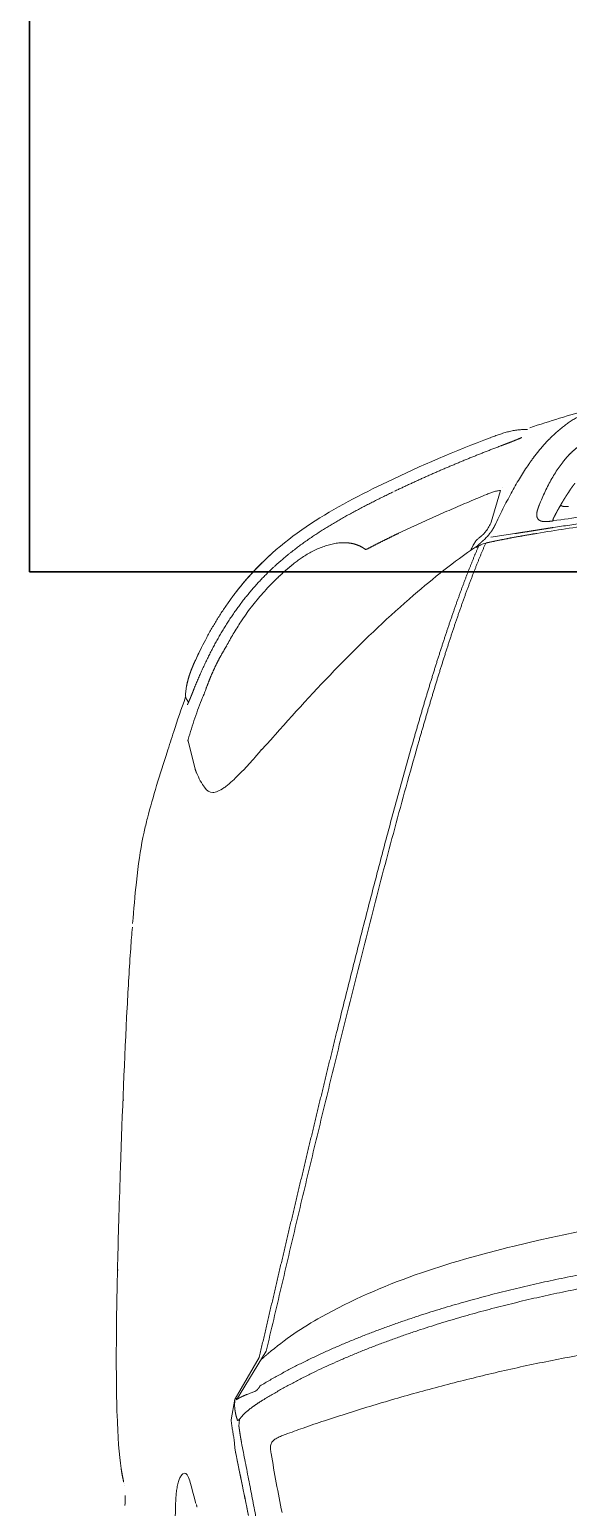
# Model space of a CAD drawing. Extents: x -1073 to 35213, y -1180 to 6950.
# Drawn here: x 18168 to 18225.9, y 768.2 to 926.8 of the extents above; entities that cross this region are included whole.
import ezdxf

# ---------------------------------------------------------------- set-up
doc = ezdxf.new("R2010")
doc.units = 0
doc.header["$LTSCALE"] = 25
doc.layers.get('0').update_dxf_attribs({"color": 9, "lineweight": 9})
doc.layers.add('04', color=9, linetype='Continuous', lineweight=9)
doc.layers.add('DATA TAVAN', color=160, linetype='Continuous', lineweight=30)

# ---------------------------------------------------------------- blocks, each defined once
blk = doc.blocks.new('p-araba-polo')
at = {"extrusion": (0, 0, -1)}
for p, q in [((0.3189, 0.7484), (0.328, 0.7495)), ((0.3334, 0.7485), (0.3346, 0.7476)), ((0.3344, 0.7478), (0.3365, 0.7464)), ((0.4081, 0.7394), (0.3783, 0.7469)), ((1.1683, 0.7463), (1.1655, 0.7477)), ((0.4278, 0.7293), (0.4248, 0.7314)), ((1.1879, 0.7407), (1.1962, 0.7386)), ((1.1066, 0.7007), (1.0845, 0.6967)), ((1.033, 0.6629), (1.0852, 0.695)), ((1.0841, 0.6962), (1.0396, 0.6705)), ((1.1073, 0.6936), (1.1062, 0.6918)), ((1.1134, 0.6923), (1.1062, 0.6918)), ((1.1134, 0.6923), (1.1134, 0.6923)), ((1.1367, 0.6968), (1.1276, 0.6974)), ((0.3875, 0.668), (0.3764, 0.6575)), ((0.3712, 0.653), (0.3749, 0.6562)), ((0.3749, 0.6562), (0.3764, 0.6575)), ((0.1683, 0.4355), (0.17, 0.4382)), ((0.172, 0.4427), (0.1727, 0.4429)), ((0.1727, 0.4429), (0.1735, 0.4432)), ((0.1094, 0.4114), (0.1433, 0.4214)), ((0.1556, 0.3961), (0.1593, 0.4217))]:
    blk.add_line(p, q, dxfattribs=at)
at = {"flags": 128}
for points in [[(1.1683, 0.7463), (1.1701, 0.7457), (1.1719, 0.7451), (1.1739, 0.7445)], [(1.1739, 0.7445), (1.1785, 0.7432), (1.1832, 0.742), (1.1879, 0.7407)], [(0.4171, 0.6952), (0.4181, 0.6962), (0.4193, 0.6975), (0.4207, 0.699)], [(0.427, 0.7064), (0.4277, 0.7072), (0.4282, 0.7081)], [(0.3874, 0.668), (0.3906, 0.6707), (0.3938, 0.6734)]]:
    blk.add_lwpolyline(points, dxfattribs=at)
for points, degree, knots in [([(0.578, 0.8067), (0.5852, 0.8073), (0.6136, 0.8094), (0.6943, 0.8142), (0.7938, 0.8181), (0.9022, 0.8216), (0.9869, 0.8238), (1.0486, 0.8241), (1.0808, 0.8236)], 3, [0, 0, 0, 0, 0.049552, 0.182368, 0.511137, 0.607099, 0.78604, 1, 1, 1, 1]), ([(1.1685, 0.817), (1.1673, 0.8173), (1.1645, 0.8178), (1.1614, 0.8183), (1.1596, 0.8186)], 3, [0, 0, 0, 0, 0.431347, 1, 1, 1, 1]), ([(1.1747, 0.8151), (1.1747, 0.8151), (1.1747, 0.8151), (1.1747, 0.8151), (1.1747, 0.8151), (1.1747, 0.8151), (1.1747, 0.8151), (1.1747, 0.8151), (1.1747, 0.8151), (1.1747, 0.8151), (1.1747, 0.8151)], 5, [0, 0, 0, 0, 0, 0, 1, 1, 1, 1, 1, 1.000001, 1.000001, 1.000001, 1.000001, 1.000001, 1.000001]), ([(1.1747, 0.8151), (1.1747, 0.8151), (1.1747, 0.8151), (1.1747, 0.8151), (1.1747, 0.8151), (1.1747, 0.8151), (1.1747, 0.8151)], 3, [0, 0, 0, 0, 1, 1, 1, 1.000001, 1.000001, 1.000001, 1.000001]), ([(1.1766, 0.815), (1.1766, 0.815), (1.1766, 0.815), (1.1766, 0.815), (1.1766, 0.815), (1.1766, 0.815), (1.1766, 0.815)], 3, [0, 0, 0, 0, 1, 1, 1, 1, 1, 1, 1]), ([(1.191, 0.8144), (1.1909, 0.8144), (1.1897, 0.8144), (1.1862, 0.8144), (1.1896, 0.8144), (1.1952, 0.8145), (1.1986, 0.8146)], 3, [0, 0, 0, 0, 0.113468, 0.583142, 0.713373, 1, 1, 1, 1]), ([(0.3308, 0.7495), (0.3436, 0.7542), (0.3636, 0.7609), (0.3938, 0.7706), (0.4254, 0.7806), (0.4544, 0.789), (0.4711, 0.793), (0.4757, 0.7941)], 3, [0, 0, 0, 0, 0.260213, 0.420209, 0.662967, 0.897224, 1, 1, 1, 1]), ([(0.4758, 0.7941), (0.4779, 0.7946), (0.4931, 0.7978), (0.5106, 0.8003), (0.5297, 0.8023)], 3, [0, 0, 0, 0, 0.124213, 1, 1, 1, 1]), ([(0.5894, 0.8074), (0.5894, 0.8074), (0.5894, 0.8074), (0.5894, 0.8074), (0.5894, 0.8074), (0.5894, 0.8074), (0.5894, 0.8074), (0.5894, 0.8074), (0.5894, 0.8074), (0.5894, 0.8074), (0.5894, 0.8074), (0.5894, 0.8074), (0.5894, 0.8074), (0.5894, 0.8074), (0.5894, 0.8074)], 7, [0, 0, 0, 0, 0, 0, 0, 0, 1, 1, 1, 1, 1, 1, 1, 1, 1, 1, 1, 1, 1, 1, 1]), ([(1.2672, 0.7617), (1.2555, 0.7616), (1.2321, 0.7613), (1.2086, 0.7606), (1.1969, 0.7603)], 3, [0, 0, 0, 0, 0.500277, 1, 1, 1, 1]), ([(0.2909, 0.7387), (0.2938, 0.74), (0.2996, 0.7426), (0.3085, 0.7459), (0.3146, 0.7476), (0.3178, 0.7481)], 3, [0, 0, 0, 0, 0.333411, 0.666747, 1, 1, 1, 1]), ([(0.3764, 0.7468), (0.3726, 0.7457), (0.3649, 0.7434), (0.3536, 0.7396), (0.3424, 0.7356), (0.3351, 0.7327), (0.3314, 0.7312)], 3, [0, 0, 0, 0, 0.250001, 0.500002, 0.750003, 1, 1, 1, 1]), ([(1.1969, 0.7603), (1.195, 0.7602), (1.191, 0.76), (1.1851, 0.7596), (1.1793, 0.7588), (1.1739, 0.7576), (1.1692, 0.756), (1.1673, 0.7548), (1.1663, 0.7541)], 3, [0, 0, 0, 0, 0.166986, 0.333867, 0.500619, 0.667165, 0.83361, 1, 1, 1, 1]), ([(0.1774, 0.6572), (0.18, 0.6601), (0.1853, 0.6658), (0.1936, 0.6741), (0.2022, 0.6821), (0.2111, 0.6897), (0.2203, 0.697), (0.2298, 0.7039), (0.2395, 0.7105), (0.2494, 0.7168), (0.2595, 0.7227), (0.2698, 0.7283), (0.2803, 0.7337), (0.2874, 0.737), (0.2909, 0.7387)], 3, [0, 0, 0, 0, 0.083333, 0.166665, 0.249997, 0.333329, 0.416662, 0.499995, 0.583328, 0.666661, 0.749996, 0.83333, 0.916665, 1, 1, 1, 1]), ([(0.3314, 0.7312), (0.3306, 0.7308), (0.3289, 0.7302), (0.3265, 0.7292), (0.3241, 0.7283), (0.3217, 0.7274), (0.3202, 0.7269), (0.3195, 0.7266)], 3, [0, 0, 0, 0, 0.19886, 0.400952, 0.606006, 0.809658, 1, 1, 1, 1]), ([(0.0999, 0.5329), (0.1137, 0.5611), (0.1417, 0.6167), (0.1884, 0.6724), (0.2204, 0.6972), (0.2284, 0.7028)], 3, [0, 0, 0, 0, 0.436314, 0.862947, 1, 1, 1, 1]), ([(0.2762, 0.7056), (0.2741, 0.7045), (0.2697, 0.7021), (0.2632, 0.6983), (0.2566, 0.6943), (0.2523, 0.6915), (0.2501, 0.6901)], 3, [0, 0, 0, 0, 0.240377, 0.493552, 0.746754, 1, 1, 1, 1]), ([(1.1066, 0.7007), (1.1085, 0.7005), (1.1121, 0.7001), (1.1174, 0.6992), (1.1226, 0.6983), (1.1259, 0.6977), (1.1276, 0.6974)], 3, [0, 0, 0, 0, 0.249853, 0.499728, 0.749768, 1, 1, 1, 1]), ([(0.2501, 0.6901), (0.2474, 0.6883), (0.2421, 0.6847), (0.2343, 0.679), (0.2268, 0.6729), (0.2194, 0.6665), (0.2145, 0.662), (0.2121, 0.6598)], 3, [0, 0, 0, 0, 0.200084, 0.400065, 0.600042, 0.800036, 1, 1, 1, 1]), ([(1.0764, 0.6763), (1.0769, 0.6775), (1.0778, 0.68), (1.0787, 0.6824), (1.0792, 0.6836)], 3, [0, 0, 0, 0, 0.511036, 1, 1, 1, 1]), ([(1.0835, 0.6949), (1.0835, 0.6949), (1.0835, 0.6949), (1.0835, 0.6949), (1.0835, 0.6949), (1.0835, 0.6949), (1.0835, 0.6949), (1.0835, 0.6949), (1.0835, 0.6949), (1.0835, 0.6949), (1.0835, 0.6949)], 5, [0, 0, 0, 0, 0, 0, 1, 1, 1, 1, 1, 1.000001, 1.000001, 1.000001, 1.000001, 1.000001, 1.000001]), ([(1.0853, 0.6968), (1.0851, 0.6968), (1.0847, 0.6968), (1.0844, 0.6966), (1.0841, 0.6965), (1.0841, 0.6963), (1.0841, 0.6962)], 3, [0, 0, 0, 0, 0.226641, 0.489612, 0.73866, 1, 1, 1, 1]), ([(1.093, 0.6968), (1.0925, 0.6969), (1.0916, 0.6969), (1.0908, 0.6969), (1.0904, 0.6969)], 3, [0, 0, 0, 0, 0.627101, 1, 1, 1, 1]), ([(1.0954, 0.6966), (1.095, 0.6967), (1.0942, 0.6968), (1.0934, 0.6968), (1.093, 0.6968)], 3, [0, 0, 0, 0, 0.505636, 1, 1, 1, 1]), ([(1.1073, 0.6936), (1.1072, 0.6936), (1.107, 0.6938), (1.1066, 0.6939), (1.1062, 0.6941), (1.106, 0.6942)], 3, [0, 0, 0, 0, 0.23445, 0.472231, 1, 1, 1, 1]), ([(1.1075, 0.6933), (1.1074, 0.6934), (1.1074, 0.6935), (1.1073, 0.6935), (1.1073, 0.6936)], 3, [0, 0, 0, 0, 0.501057, 1, 1, 1, 1]), ([(1.2133, 0.6735), (1.2066, 0.6748), (1.1931, 0.6775), (1.1725, 0.6814), (1.1518, 0.6855), (1.1379, 0.6882), (1.131, 0.6895)], 3, [0, 0, 0, 0, 0.24266, 0.489789, 0.74853, 1, 1, 1, 1]), ([(1.1367, 0.6968), (1.1487, 0.6944), (1.1728, 0.6895), (1.197, 0.6845), (1.2091, 0.682)], 3, [0, 0, 0, 0, 0.500039, 1, 1, 1, 1]), ([(1.0739, 0.6723), (1.0744, 0.6729), (1.0755, 0.6741), (1.0761, 0.6756), (1.0764, 0.6763)], 3, [0, 0, 0, 0, 0.499911, 1, 1, 1, 1]), ([(0.17, 0.4382), (0.1858, 0.4614), (0.2457, 0.5368), (0.3175, 0.6057), (0.3712, 0.653)], 3, [0, 0, 0, 0, 0.290843, 1, 1, 1, 1]), ([(1.033, 0.6629), (1.0101, 0.6576), (0.9644, 0.6469), (0.8959, 0.6308), (0.8275, 0.6145), (0.7594, 0.598), (0.7142, 0.5869), (0.6916, 0.5814)], 3, [0, 0, 0, 0, 0.200074, 0.400125, 0.600159, 0.800117, 1, 1, 1, 1]), ([(1.1426, 0.6577), (1.141, 0.658), (1.1379, 0.6585), (1.1335, 0.6585), (1.1295, 0.6564), (1.1265, 0.6525), (1.1242, 0.6477), (1.1229, 0.6442), (1.1222, 0.6424)], 3, [0, 0, 0, 0, 0.19548, 0.351811, 0.493077, 0.645392, 0.816793, 1, 1, 1, 1]), ([(1.1222, 0.6424), (1.1229, 0.6442), (1.1242, 0.6477), (1.1265, 0.6525), (1.1295, 0.6564), (1.1335, 0.6585), (1.1379, 0.6585), (1.141, 0.658), (1.1426, 0.6577)], 3, [0, 0, 0, 0, 0.183207, 0.354608, 0.506923, 0.648189, 0.80452, 1, 1, 1, 1]), ([(1.2061, 0.646), (1.1954, 0.6481), (1.1743, 0.6523), (1.1532, 0.6559), (1.1426, 0.6577)], 3, [0, 0, 0, 0, 0.502145, 1, 1, 1, 1]), ([(1.0993, 0.5749), (1.102, 0.5834), (1.1072, 0.5996), (1.1147, 0.6221), (1.1199, 0.6361), (1.1222, 0.6424)], 3, [0, 0, 0, 0, 0.374907, 0.71679, 1, 1, 1, 1]), ([(0.1811, 0.6243), (0.18, 0.6226), (0.1777, 0.619), (0.1747, 0.6136), (0.172, 0.6079), (0.1698, 0.6023), (0.1679, 0.5965), (0.1664, 0.5907), (0.1659, 0.5869), (0.1656, 0.585)], 3, [0, 0, 0, 0, 0.14287, 0.285738, 0.428603, 0.571464, 0.714319, 0.857165, 1, 1, 1, 1]), ([(0.1875, 0.633), (0.1864, 0.6316), (0.1842, 0.6288), (0.1821, 0.6258), (0.1811, 0.6243)], 3, [0, 0, 0, 0, 0.500031, 1, 1, 1, 1]), ([(0.3769, 0.5048), (0.3854, 0.5073), (0.4025, 0.5121), (0.4283, 0.5193), (0.4542, 0.5264), (0.4802, 0.5334), (0.5063, 0.5403), (0.5325, 0.5472), (0.5587, 0.554), (0.5851, 0.5608), (0.6115, 0.5675), (0.6379, 0.5742), (0.6644, 0.5808), (0.6821, 0.5852), (0.6909, 0.5874)], 3, [0, 0, 0, 0, 0.083342, 0.166682, 0.25, 0.333306, 0.416615, 0.499936, 0.583268, 0.666606, 0.749946, 0.83329, 0.916643, 1, 1, 1, 1]), ([(0.6916, 0.5814), (0.6764, 0.5776), (0.6461, 0.5701), (0.6008, 0.5587), (0.5557, 0.5472), (0.5107, 0.5355), (0.4661, 0.5235), (0.4216, 0.5114), (0.3923, 0.5031), (0.3777, 0.4989)], 3, [0, 0, 0, 0, 0.142912, 0.285805, 0.428682, 0.57154, 0.714362, 0.857157, 1, 1, 1, 1]), ([(1.007, 0), (1.0071, 0.0093), (1.0072, 0.0278), (1.0078, 0.0557), (1.0089, 0.0835), (1.0105, 0.1113), (1.0124, 0.1391), (1.0149, 0.1668), (1.0177, 0.1945), (1.0209, 0.2221), (1.0246, 0.2497), (1.0287, 0.2773), (1.0332, 0.3047), (1.0381, 0.3322), (1.0434, 0.3595), (1.049, 0.3867), (1.0551, 0.4139), (1.0616, 0.441), (1.0684, 0.468), (1.0756, 0.4949), (1.0831, 0.5217), (1.091, 0.5484), (1.0965, 0.5661), (1.0993, 0.5749)], 3, [0, 0, 0, 0, 0.047619, 0.095238, 0.142857, 0.190476, 0.238095, 0.285714, 0.333333, 0.380952, 0.428571, 0.47619, 0.523809, 0.571428, 0.619047, 0.666666, 0.714285, 0.761904, 0.809523, 0.857143, 0.904762, 0.952381, 1, 1, 1, 1]), ([(0.1721, 0.5572), (0.1723, 0.557), (0.1726, 0.5565), (0.1725, 0.5554), (0.1722, 0.5547), (0.172, 0.5544)], 3, [0, 0, 0, 0, 0.34173, 0.655167, 1, 1, 1, 1]), ([(0.172, 0.5544), (0.1691, 0.5489), (0.1634, 0.5378), (0.158, 0.5266), (0.1553, 0.521)], 3, [0, 0, 0, 0, 0.499946, 1, 1, 1, 1]), ([(0.1553, 0.521), (0.1524, 0.5147), (0.1464, 0.5022), (0.1379, 0.4833), (0.1296, 0.4643), (0.1214, 0.4453), (0.1161, 0.4325), (0.1135, 0.4261)], 3, [0, 0, 0, 0, 0.199959, 0.399928, 0.599921, 0.799944, 1, 1, 1, 1]), ([(0.1531, 0.4271), (0.1539, 0.4278), (0.1555, 0.429), (0.1569, 0.4305), (0.1576, 0.4313)], 3, [0, 0, 0, 0, 0.5173, 1, 1, 1, 1]), ([(0.1619, 0.4288), (0.1608, 0.4277), (0.1586, 0.4255), (0.1564, 0.4237), (0.1553, 0.4228)], 3, [0, 0, 0, 0, 0.500116, 1, 1, 1, 1]), ([(0.1576, 0.4313), (0.1582, 0.4321), (0.1596, 0.4337), (0.1616, 0.4362), (0.1632, 0.4376), (0.1641, 0.4383)], 3, [0, 0, 0, 0, 0.335072, 0.667573, 1, 1, 1, 1]), ([(0.1641, 0.4383), (0.1647, 0.4387), (0.1659, 0.4396), (0.1678, 0.4407), (0.1692, 0.4414), (0.1699, 0.4417)], 3, [0, 0, 0, 0, 0.333542, 0.667239, 1, 1, 1, 1]), ([(0.1691, 0.435), (0.1686, 0.4342), (0.1676, 0.4326), (0.1665, 0.43), (0.1661, 0.4282), (0.1658, 0.4273)], 3, [0, 0, 0, 0, 0.333479, 0.665683, 1, 1, 1, 1]), ([(0.1684, 0.4358), (0.1683, 0.4357), (0.1677, 0.4351), (0.1672, 0.4346), (0.1668, 0.4342)], 3, [0, 0, 0, 0, 0.227086, 1, 1, 1, 1]), ([(0.044, 0.3824), (0.044, 0.3841), (0.0439, 0.3875), (0.0443, 0.3927), (0.0451, 0.3978), (0.0462, 0.4028), (0.0476, 0.4078), (0.0492, 0.4127), (0.0509, 0.4176), (0.0521, 0.4208), (0.0527, 0.4224)], 3, [0, 0, 0, 0, 0.124987, 0.249975, 0.374965, 0.49996, 0.624964, 0.749973, 0.874985, 1, 1, 1, 1]), ([(0.1449, 0.4166), (0.1418, 0.4151), (0.1357, 0.4122), (0.127, 0.4078), (0.1185, 0.4034), (0.1103, 0.399), (0.1024, 0.3945), (0.0949, 0.3901), (0.0878, 0.3856), (0.0833, 0.3826), (0.0811, 0.3811)], 3, [0, 0, 0, 0, 0.125001, 0.250002, 0.375002, 0.500003, 0.625003, 0.750002, 0.875001, 1, 1, 1, 1]), ([(0.1135, 0.4261), (0.1129, 0.4247), (0.1118, 0.422), (0.1104, 0.4178), (0.1095, 0.414), (0.1094, 0.4122), (0.1094, 0.4114)], 3, [0, 0, 0, 0, 0.270369, 0.539534, 0.807022, 1, 1, 1, 1]), ([(0.1433, 0.4214), (0.145, 0.4222), (0.1483, 0.4238), (0.1515, 0.426), (0.1531, 0.4271)], 3, [0, 0, 0, 0, 0.500778, 1, 1, 1, 1]), ([(0.1553, 0.4228), (0.1545, 0.4221), (0.1529, 0.4209), (0.1502, 0.4193), (0.1476, 0.4179), (0.1458, 0.417), (0.1449, 0.4166)], 3, [0, 0, 0, 0, 0.248986, 0.49846, 0.748736, 1, 1, 1, 1]), ([(0.1658, 0.4273), (0.1656, 0.4266), (0.1653, 0.4252), (0.165, 0.4237), (0.1648, 0.423)], 3, [0, 0, 0, 0, 0.499348, 1, 1, 1, 1]), ([(0.0615, 0.4113), (0.0608, 0.4095), (0.0594, 0.4057), (0.0572, 0.4), (0.0549, 0.3942), (0.0534, 0.3907), (0.0526, 0.3888)], 3, [0, 0, 0, 0, 0.242914, 0.490387, 0.743262, 1, 1, 1, 1]), ([(0.92, 0.3968), (0.9028, 0.3261), (0.8804, 0.1943), (0.8718, 0.0608), (0.8718, 0)], 3, [0, 0, 0, 0, 0.54461, 1, 1, 1, 1]), ([(0.1516, 0.371), (0.1519, 0.373), (0.1526, 0.3768), (0.1532, 0.3806), (0.1535, 0.3825)], 3, [0, 0, 0, 0, 0.500002, 1, 1, 1, 1]), ([(0.1535, 0.3825), (0.1538, 0.3848), (0.1545, 0.3893), (0.1553, 0.3939), (0.1556, 0.3961)], 3, [0, 0, 0, 0, 0.499954, 1, 1, 1, 1]), ([(0.0785, 0.3443), (0.0804, 0.3457), (0.0842, 0.3485), (0.0902, 0.3526), (0.0966, 0.3564), (0.1033, 0.3601), (0.1103, 0.3636), (0.1176, 0.3668), (0.1226, 0.3689), (0.1251, 0.3699)], 3, [0, 0, 0, 0, 0.142744, 0.285902, 0.429075, 0.572117, 0.714996, 0.857678, 1, 1, 1, 1]), ([(0.1554, 0.3724), (0.1537, 0.3622), (0.1504, 0.3416), (0.1461, 0.3108), (0.1421, 0.2799), (0.1387, 0.2489), (0.1356, 0.2179), (0.133, 0.1868), (0.1308, 0.1557), (0.129, 0.1246), (0.1276, 0.0935), (0.1266, 0.0623), (0.126, 0.0312), (0.1259, 0.0104), (0.1259, 0)], 3, [0, 0, 0, 0, 0.083333, 0.166666, 0.25, 0.333333, 0.416666, 0.5, 0.583333, 0.666666, 0.75, 0.833333, 0.916667, 1, 1, 1, 1]), ([(0.0541, 0.359), (0.0526, 0.3575), (0.0498, 0.3546), (0.0459, 0.3503), (0.0423, 0.3461), (0.039, 0.3418), (0.036, 0.3376), (0.0333, 0.3334), (0.0317, 0.3306), (0.0309, 0.3292)], 3, [0, 0, 0, 0, 0.142856, 0.285712, 0.428569, 0.571427, 0.714284, 0.857142, 1, 1, 1, 1]), ([(0.1419, 0.3549), (0.1404, 0.3441), (0.1373, 0.3227), (0.1331, 0.2904), (0.1294, 0.258), (0.126, 0.2256), (0.1242, 0.204), (0.1233, 0.1932)], 3, [0, 0, 0, 0, 0.2, 0.4, 0.6, 0.8, 1, 1, 1, 1]), ([(0.1419, 0.3544), (0.1419, 0.3544), (0.1419, 0.3544), (0.1419, 0.3544), (0.1419, 0.3544), (0.1419, 0.3544), (0.1419, 0.3544), (0.1419, 0.3544), (0.1419, 0.3544), (0.1419, 0.3544), (0.1419, 0.3544)], 5, [0, 0, 0, 0, 0, 0, 1, 1, 1, 1, 1, 1.000001, 1.000001, 1.000001, 1.000001, 1.000001, 1.000001]), ([(0.1419, 0.3544), (0.1419, 0.3544), (0.1419, 0.3544), (0.1419, 0.3544), (0.1419, 0.3544), (0.1419, 0.3544), (0.1419, 0.3544), (0.1419, 0.3544), (0.1419, 0.3544), (0.1419, 0.3544), (0.1419, 0.3544)], 5, [0, 0, 0, 0, 0, 0, 1, 1, 1, 1, 1, 1.000001, 1.000001, 1.000001, 1.000001, 1.000001, 1.000001]), ([(0.1252, 0.3466), (0.1257, 0.347), (0.1266, 0.3478), (0.1277, 0.3485), (0.1283, 0.3488)], 3, [0, 0, 0, 0, 0.497077, 1, 1, 1, 1])]:
    blk.add_open_spline(points, degree=degree, knots=knots)
for points, degree in [([(0.7638, 0.8164), (0.7637, 0.8164), (0.7637, 0.8163), (0.7636, 0.8162), (0.7635, 0.8161), (0.7634, 0.8159)], 5), ([(0.7638, 0.8164), (0.7637, 0.8164), (0.7637, 0.8163), (0.7636, 0.8162), (0.7635, 0.8161), (0.7634, 0.8159)], 5), ([(0.9357, 0.8222), (0.9352, 0.8222), (0.9348, 0.8222), (0.9343, 0.8222)], 3), ([(0.9453, 0.8224), (0.9455, 0.8224), (0.9457, 0.8224), (0.9459, 0.8223), (0.9461, 0.8222), (0.9463, 0.8221)], 5), ([(0.9453, 0.8224), (0.9455, 0.8224), (0.9457, 0.8224), (0.9459, 0.8223), (0.9461, 0.8222), (0.9463, 0.8221)], 5), ([(1.0811, 0.8236), (1.0881, 0.8235), (1.0946, 0.8233), (1.1009, 0.8231)], 3), ([(1.1014, 0.8231), (1.1013, 0.8231), (1.1011, 0.8231), (1.101, 0.8231), (1.1008, 0.8231), (1.1007, 0.8231), (1.1006, 0.8231), (1.1004, 0.8231)], 7), ([(1.1004, 0.8231), (1.1009, 0.8231), (1.1013, 0.8231), (1.1018, 0.8231), (1.1022, 0.823), (1.1026, 0.8229)], 5), ([(1.1026, 0.8229), (1.1022, 0.823), (1.1018, 0.8231), (1.1013, 0.8231), (1.1009, 0.8231), (1.1004, 0.8231)], 5), ([(1.1004, 0.8231), (1.1008, 0.8231), (1.1011, 0.8231), (1.1015, 0.8231)], 3), ([(1.1009, 0.8231), (1.1242, 0.8223), (1.1443, 0.821), (1.1589, 0.8187)], 3), ([(1.1596, 0.8186), (1.1593, 0.8187), (1.1591, 0.8187), (1.1588, 0.8188), (1.1585, 0.8188), (1.1583, 0.8188)], 5), ([(1.1596, 0.8186), (1.1593, 0.8187), (1.1591, 0.8187), (1.1588, 0.8188), (1.1585, 0.8188), (1.1583, 0.8188)], 5), ([(1.1589, 0.8187), (1.1624, 0.8182), (1.1655, 0.8176), (1.1686, 0.817)], 3), ([(1.1686, 0.817), (1.167, 0.8173), (1.1652, 0.8177), (1.1634, 0.818), (1.1615, 0.8183), (1.1596, 0.8186)], 5), ([(1.1596, 0.8186), (1.1623, 0.8181), (1.165, 0.8176), (1.1677, 0.8171), (1.1705, 0.8166), (1.1732, 0.816)], 5), ([(1.1778, 0.815), (1.1778, 0.815), (1.1778, 0.815), (1.1778, 0.815), (1.1778, 0.815), (1.1778, 0.815), (1.1778, 0.815)], 6), ([(1.1778, 0.815), (1.1778, 0.815), (1.1778, 0.815), (1.1778, 0.815), (1.1778, 0.815), (1.1778, 0.815)], 5), ([(0.5299, 0.8024), (0.5443, 0.8039), (0.5588, 0.8052), (0.5741, 0.8064)], 3), ([(0.3189, 0.7484), (0.3138, 0.7474), (0.3089, 0.7461), (0.3042, 0.7445), (0.2997, 0.7427), (0.2953, 0.7407), (0.2909, 0.7387)], 6), ([(0.3392, 0.7476), (0.3378, 0.7469), (0.3359, 0.746), (0.3336, 0.745), (0.3308, 0.7439), (0.3278, 0.7427), (0.3247, 0.7415), (0.3217, 0.7403)], 7), ([(0.328, 0.7495), (0.3299, 0.7499), (0.3326, 0.7491), (0.3334, 0.7485)], 3), ([(0.3342, 0.7479), (0.3342, 0.7479), (0.3342, 0.7479), (0.3343, 0.7479), (0.3343, 0.7479), (0.3343, 0.7479)], 5), ([(0.3342, 0.7479), (0.3342, 0.7479), (0.3343, 0.7479), (0.3343, 0.7479)], 3), ([(0.3392, 0.7476), (0.3389, 0.7475), (0.3386, 0.7474), (0.3383, 0.7472), (0.3379, 0.747), (0.3377, 0.7468)], 5), ([(0.3392, 0.7476), (0.339, 0.7475), (0.3387, 0.7474), (0.3385, 0.7473), (0.3382, 0.7472), (0.338, 0.747)], 5), ([(0.3764, 0.7468), (0.3768, 0.7469), (0.3772, 0.747), (0.3776, 0.747), (0.378, 0.747), (0.3783, 0.7469)], 5), ([(1.1655, 0.7477), (1.1631, 0.7494), (1.163, 0.7521), (1.1659, 0.7541)], 3), ([(0.3217, 0.7403), (0.3016, 0.7322), (0.2819, 0.7231), (0.2626, 0.713), (0.244, 0.7016), (0.2263, 0.6886), (0.21, 0.6742), (0.1949, 0.6585)], 7), ([(0.2817, 0.7343), (0.2817, 0.7343), (0.2818, 0.7344), (0.2818, 0.7344)], 3), ([(0.284, 0.7354), (0.2863, 0.7365), (0.2886, 0.7376), (0.2909, 0.7387)], 3), ([(0.291, 0.7387), (0.2909, 0.7387), (0.2909, 0.7387)], 2), ([(0.3218, 0.7403), (0.3218, 0.7404), (0.3217, 0.7404), (0.3217, 0.7403), (0.3217, 0.7403), (0.3217, 0.7403)], 5), ([(0.3217, 0.7403), (0.3217, 0.7403), (0.3217, 0.7404), (0.3217, 0.7404), (0.3218, 0.7403), (0.3218, 0.7403)], 5), ([(0.3291, 0.7303), (0.3291, 0.7303), (0.3292, 0.7304), (0.3293, 0.7304), (0.3293, 0.7304), (0.3294, 0.7304), (0.3294, 0.7304), (0.3295, 0.7304), (0.3296, 0.7305), (0.3296, 0.7305)], 9), ([(0.3296, 0.7305), (0.3296, 0.7305), (0.3295, 0.7304), (0.3294, 0.7304), (0.3294, 0.7304), (0.3293, 0.7304), (0.3293, 0.7304), (0.3292, 0.7304), (0.3291, 0.7303), (0.3291, 0.7303)], 9), ([(0.3291, 0.7303), (0.3291, 0.7303), (0.3291, 0.7303), (0.3291, 0.7303), (0.3291, 0.7303), (0.3291, 0.7303), (0.3291, 0.7303), (0.3291, 0.7303), (0.3291, 0.7303), (0.3291, 0.7303)], 9), ([(0.3317, 0.7313), (0.3315, 0.7313), (0.3314, 0.7312), (0.3314, 0.7312), (0.3314, 0.7312), (0.3314, 0.7312)], 5), ([(0.3317, 0.7313), (0.3315, 0.7313), (0.3314, 0.7312), (0.3314, 0.7312), (0.3314, 0.7312), (0.3314, 0.7312)], 5), ([(0.4081, 0.7394), (0.4089, 0.7391), (0.4097, 0.7388), (0.4106, 0.7385), (0.4114, 0.7382), (0.4122, 0.7378), (0.4131, 0.7375)], 6), ([(0.4248, 0.7314), (0.4196, 0.7347), (0.4139, 0.7373), (0.4081, 0.7394)], 3), ([(1.2, 0.7372), (1.1996, 0.7373), (1.1993, 0.7374), (1.1989, 0.7375), (1.1986, 0.7376), (1.1982, 0.7377), (1.1979, 0.7377), (1.1975, 0.7378)], 7), ([(0.3195, 0.7266), (0.3131, 0.7243), (0.3067, 0.7217), (0.3004, 0.7189), (0.2941, 0.7159), (0.288, 0.7127), (0.2819, 0.7091), (0.276, 0.7054)], 7), ([(0.3228, 0.7278), (0.322, 0.7276), (0.3213, 0.7275), (0.3207, 0.7272), (0.3201, 0.7269), (0.3195, 0.7266)], 5), ([(0.3228, 0.7278), (0.322, 0.7276), (0.3213, 0.7275), (0.3207, 0.7272), (0.3201, 0.7269), (0.3195, 0.7266)], 5), ([(0.4334, 0.7204), (0.4334, 0.7239), (0.4311, 0.7269), (0.4278, 0.7293)], 3), ([(0.4282, 0.7081), (0.4316, 0.7131), (0.4335, 0.7174), (0.4334, 0.7204)], 3), ([(0.2765, 0.7057), (0.2764, 0.7057), (0.2762, 0.7056), (0.2761, 0.7056), (0.276, 0.7055), (0.276, 0.7054)], 5), ([(0.2765, 0.7057), (0.2764, 0.7057), (0.2762, 0.7056), (0.2761, 0.7056), (0.276, 0.7055), (0.276, 0.7054)], 5), ([(0.4207, 0.699), (0.423, 0.7016), (0.4252, 0.704), (0.427, 0.7064)], 3), ([(0.3938, 0.6734), (0.3987, 0.6777), (0.4036, 0.682), (0.4082, 0.6864)], 3), ([(0.4082, 0.6864), (0.4113, 0.6894), (0.4143, 0.6923), (0.4171, 0.6952)], 3), ([(1.0847, 0.695), (1.0835, 0.6928), (1.0823, 0.6906), (1.0812, 0.6883), (1.0802, 0.686), (1.0792, 0.6836)], 5), ([(1.0819, 0.692), (1.0819, 0.692), (1.0819, 0.692), (1.0819, 0.6919)], 3), ([(1.0835, 0.6949), (1.0837, 0.6952), (1.0838, 0.6954), (1.0839, 0.6957), (1.084, 0.6959), (1.0841, 0.6962)], 5), ([(1.0852, 0.695), (1.0851, 0.695), (1.085, 0.695), (1.0849, 0.695), (1.0848, 0.695), (1.0846, 0.695)], 5), ([(1.0847, 0.695), (1.0849, 0.695), (1.085, 0.695), (1.0852, 0.695)], 3), ([(1.0856, 0.6968), (1.0855, 0.6968), (1.0854, 0.6968), (1.0853, 0.6968)], 3), ([(1.0853, 0.6665), (1.0897, 0.6737), (1.0944, 0.6806), (1.0995, 0.687), (1.1062, 0.6918)], 4), ([(1.0895, 0.6969), (1.0887, 0.6969), (1.088, 0.6968), (1.0872, 0.6968), (1.0864, 0.6968), (1.0856, 0.6968)], 5), ([(1.0904, 0.6969), (1.0901, 0.6969), (1.0898, 0.6969), (1.0895, 0.6969)], 3), ([(1.093, 0.6968), (1.0935, 0.6968), (1.094, 0.6968), (1.0944, 0.6967), (1.0949, 0.6967), (1.0954, 0.6966)], 5), ([(1.0954, 0.6966), (1.0957, 0.6966), (1.0959, 0.6965), (1.0962, 0.6965), (1.0964, 0.6965), (1.0967, 0.6964)], 5), ([(1.0967, 0.6964), (1.0963, 0.6965), (1.0958, 0.6965), (1.0954, 0.6966)], 3), ([(1.0967, 0.6964), (1.0969, 0.6964), (1.0972, 0.6963), (1.0974, 0.6963), (1.0977, 0.6962), (1.0979, 0.6962)], 5), ([(1.0979, 0.6962), (1.0975, 0.6963), (1.0971, 0.6963), (1.0967, 0.6964)], 3), ([(1.0979, 0.6962), (1.0992, 0.696), (1.1005, 0.6957), (1.1018, 0.6955), (1.103, 0.6951), (1.1043, 0.6947)], 5), ([(1.1043, 0.6947), (1.1046, 0.6947), (1.1048, 0.6946), (1.1051, 0.6945), (1.1054, 0.6944), (1.1056, 0.6943)], 5), ([(1.1056, 0.6943), (1.1052, 0.6945), (1.1048, 0.6946), (1.1043, 0.6947)], 3), ([(1.1056, 0.6943), (1.1057, 0.6943), (1.1058, 0.6942), (1.1059, 0.6942), (1.1059, 0.6942), (1.106, 0.6942)], 5), ([(1.106, 0.6942), (1.1059, 0.6942), (1.1057, 0.6943), (1.1056, 0.6943)], 3), ([(1.106, 0.6942), (1.1063, 0.6941), (1.1065, 0.694), (1.1067, 0.6939), (1.107, 0.6938), (1.1073, 0.6936)], 5), ([(1.106, 0.6942), (1.106, 0.6942), (1.106, 0.6942), (1.106, 0.6942)], 3), ([(1.1062, 0.6922), (1.1062, 0.6921), (1.1062, 0.6921), (1.1062, 0.692), (1.1062, 0.692), (1.1062, 0.6919)], 5), ([(1.1062, 0.6922), (1.1062, 0.6921), (1.1062, 0.6921), (1.1062, 0.692), (1.1062, 0.692), (1.1062, 0.6919)], 5), ([(1.1062, 0.6919), (1.1062, 0.6919), (1.1062, 0.6919), (1.1062, 0.6919), (1.1062, 0.6919), (1.1062, 0.6919)], 5), ([(1.1062, 0.6919), (1.1062, 0.6919), (1.1062, 0.6919), (1.1062, 0.6919)], 3), ([(1.1073, 0.6936), (1.1073, 0.6935), (1.1074, 0.6935), (1.1074, 0.6934), (1.1074, 0.6934), (1.1075, 0.6933)], 5), ([(1.131, 0.6895), (1.1285, 0.6899), (1.126, 0.6904), (1.1235, 0.6908), (1.121, 0.6912), (1.1184, 0.6916), (1.1159, 0.6919), (1.1134, 0.6923)], 7), ([(1.1356, 0.6887), (1.1356, 0.6887), (1.1356, 0.6886), (1.1355, 0.6886), (1.1355, 0.6886), (1.1355, 0.6886)], 5), ([(1.1355, 0.6886), (1.1355, 0.6886), (1.1355, 0.6886), (1.1356, 0.6886), (1.1356, 0.6887), (1.1356, 0.6887)], 5), ([(1.2091, 0.682), (1.1946, 0.685), (1.1801, 0.688), (1.1656, 0.691), (1.1511, 0.6939), (1.1367, 0.6968)], 5), ([(1.1649, 0.6915), (1.1649, 0.6915), (1.1649, 0.6915)], 2), ([(0.3876, 0.668), (0.3876, 0.668), (0.3875, 0.668), (0.3874, 0.668)], 3), ([(0.3874, 0.668), (0.3875, 0.668), (0.3875, 0.668), (0.3875, 0.668), (0.3876, 0.668), (0.3876, 0.668)], 5), ([(1.0396, 0.6705), (0.9891, 0.6588), (0.9388, 0.647), (0.8888, 0.6352), (0.839, 0.6234), (0.7894, 0.6115), (0.7401, 0.5995), (0.6909, 0.5874)], 7), ([(0.9187, 0), (0.9187, 0.0992), (0.9262, 0.1979), (0.9398, 0.2961), (0.9595, 0.3936), (0.9846, 0.4892), (1.0189, 0.5845), (1.0701, 0.6696)], 7), ([(1.0853, 0.6665), (1.0348, 0.5843), (0.9999, 0.4894), (0.9745, 0.3944), (0.9546, 0.2963), (0.9409, 0.1982), (0.9333, 0.099), (0.9333, 0)], 7), ([(1.0419, 0.6684), (1.0406, 0.6669), (1.0392, 0.6654), (1.0379, 0.6639), (1.0366, 0.6624), (1.0354, 0.6609)], 5), ([(1.0354, 0.6609), (1.0366, 0.6624), (1.0379, 0.6639), (1.0392, 0.6654), (1.0406, 0.6669), (1.0419, 0.6684)], 5), ([(1.0412, 0.6668), (1.0411, 0.6669), (1.041, 0.667), (1.0408, 0.6672)], 3), ([(1.0412, 0.6668), (1.0411, 0.6668), (1.0411, 0.6669), (1.041, 0.667), (1.0409, 0.6671), (1.0408, 0.6672)], 5), ([(1.0418, 0.6684), (1.0419, 0.6684), (1.0419, 0.6684), (1.0419, 0.6684), (1.0419, 0.6684), (1.0419, 0.6684), (1.0419, 0.6684)], 6), ([(1.0419, 0.6684), (1.0419, 0.6684), (1.0419, 0.6684), (1.0419, 0.6684), (1.0419, 0.6684), (1.0419, 0.6684), (1.0419, 0.6684)], 6), ([(1.07, 0.6707), (1.07, 0.6707), (1.07, 0.6707), (1.07, 0.6707), (1.07, 0.6707), (1.07, 0.6707)], 5), ([(1.07, 0.6707), (1.07, 0.6707), (1.07, 0.6707), (1.07, 0.6707), (1.07, 0.6707), (1.07, 0.6707)], 5), ([(1.0701, 0.6696), (1.0708, 0.6699), (1.0714, 0.6703), (1.0721, 0.6707), (1.0728, 0.6713), (1.0733, 0.6717), (1.0739, 0.6723)], 6), ([(0.1949, 0.6585), (0.1794, 0.6422), (0.1652, 0.6246), (0.1526, 0.6059), (0.1412, 0.5866), (0.1306, 0.5668), (0.1206, 0.5469), (0.1109, 0.5267)], 7), ([(0.1875, 0.633), (0.1921, 0.6388), (0.1969, 0.6443), (0.2018, 0.6497), (0.2069, 0.6548), (0.2121, 0.6598)], 5), ([(0.195, 0.6586), (0.1949, 0.6586), (0.1949, 0.6586), (0.1949, 0.6586), (0.1949, 0.6585), (0.1949, 0.6585)], 5), ([(0.3712, 0.6529), (0.3712, 0.6531), (0.3712, 0.6531), (0.3714, 0.6529)], 3), ([(0.3749, 0.6561), (0.3748, 0.6562), (0.3749, 0.6563), (0.375, 0.6562)], 3), ([(0.3749, 0.6561), (0.3748, 0.6562), (0.3749, 0.6563), (0.375, 0.6562)], 3), ([(0.3756, 0.655), (0.3756, 0.655), (0.3756, 0.655), (0.3756, 0.655), (0.3756, 0.655), (0.3756, 0.655)], 5), ([(0.3756, 0.655), (0.3756, 0.655), (0.3756, 0.655), (0.3756, 0.655), (0.3756, 0.655), (0.3756, 0.655)], 5), ([(1.0354, 0.6609), (1.0204, 0.6432), (1.0073, 0.6239), (0.996, 0.6037)], 3), ([(0.996, 0.6037), (0.96, 0.5393), (0.9375, 0.4684), (0.92, 0.3968)], 3), ([(0.1721, 0.5572), (0.1688, 0.5617), (0.1665, 0.5669), (0.1652, 0.5727), (0.165, 0.5788), (0.1656, 0.585)], 5), ([(0.172, 0.5544), (0.1723, 0.555), (0.1726, 0.5556), (0.1728, 0.5563), (0.1724, 0.5568), (0.1721, 0.5572)], 5), ([(0.1553, 0.521), (0.1585, 0.5277), (0.1618, 0.5344), (0.1652, 0.5411), (0.1685, 0.5478), (0.172, 0.5544)], 5), ([(0.0527, 0.4224), (0.0668, 0.4599), (0.0826, 0.4968), (0.0999, 0.5329)], 3), ([(0.1101, 0.5251), (0.1025, 0.5092), (0.0951, 0.4931), (0.0879, 0.477), (0.081, 0.4607), (0.0743, 0.4443), (0.0678, 0.4279), (0.0615, 0.4113)], 7), ([(0.0999, 0.5329), (0.0999, 0.5329), (0.1, 0.5328)], 2), ([(0.1, 0.5328), (0.0999, 0.5329), (0.0999, 0.5329)], 2), ([(0.1658, 0.4273), (0.1921, 0.4388), (0.2207, 0.4498), (0.2508, 0.4602), (0.2818, 0.4704), (0.3133, 0.4801), (0.3453, 0.4896), (0.3777, 0.4989)], 7), ([(0.3769, 0.5048), (0.3446, 0.4956), (0.3126, 0.4861), (0.2815, 0.4765), (0.2514, 0.4666), (0.2221, 0.4565), (0.1943, 0.4459), (0.1691, 0.435)], 7), ([(0.1531, 0.4271), (0.1538, 0.4277), (0.1545, 0.4282), (0.1552, 0.4288), (0.1558, 0.4294), (0.1564, 0.43), (0.157, 0.4306), (0.1576, 0.4313)], 7), ([(0.1619, 0.4288), (0.1628, 0.4298), (0.1636, 0.4307), (0.1644, 0.4316), (0.1652, 0.4325), (0.166, 0.4334), (0.1668, 0.4342)], 6), ([(0.1668, 0.4342), (0.1658, 0.4332), (0.1648, 0.4321), (0.1639, 0.431), (0.163, 0.43), (0.1619, 0.4288)], 5), ([(0.1706, 0.4373), (0.1701, 0.4365), (0.1696, 0.4358), (0.1691, 0.435)], 3), ([(0.1706, 0.4373), (0.1703, 0.4368), (0.17, 0.4364), (0.1697, 0.4359), (0.1693, 0.4355), (0.1691, 0.435)], 5), ([(0.1699, 0.4417), (0.1707, 0.4421), (0.1715, 0.4424), (0.1724, 0.4428)], 3), ([(0.1724, 0.4428), (0.1717, 0.4425), (0.171, 0.4422), (0.1703, 0.4419)], 3), ([(0.1724, 0.4428), (0.1726, 0.4429), (0.1728, 0.443), (0.1729, 0.443), (0.1731, 0.4431), (0.1733, 0.4432), (0.1735, 0.4432)], 6), ([(0.1724, 0.4428), (0.1727, 0.443), (0.1731, 0.4431), (0.1735, 0.4432)], 3), ([(0.1731, 0.4427), (0.173, 0.4429), (0.1729, 0.443), (0.1727, 0.4429), (0.1726, 0.4429), (0.1724, 0.4428)], 5), ([(0.1724, 0.4428), (0.1726, 0.4429), (0.1727, 0.4429), (0.1729, 0.443), (0.173, 0.4429), (0.1731, 0.4427)], 5), ([(0.0527, 0.4224), (0.0527, 0.4224), (0.0527, 0.4223)], 2), ([(0.0527, 0.4223), (0.0527, 0.4224), (0.0527, 0.4224)], 2), ([(0.1449, 0.4166), (0.1466, 0.4174), (0.1484, 0.4183), (0.1502, 0.4192), (0.152, 0.4203), (0.1537, 0.4215), (0.1553, 0.4228)], 6), ([(0.1554, 0.3724), (0.157, 0.3826), (0.1588, 0.3928), (0.1607, 0.403), (0.1627, 0.4132), (0.1648, 0.423)], 5), ([(0.1658, 0.4273), (0.1656, 0.4265), (0.1654, 0.4256), (0.1652, 0.4247), (0.165, 0.4239), (0.1648, 0.423)], 5), ([(0.0615, 0.4113), (0.0603, 0.4081), (0.0591, 0.4049), (0.0579, 0.4017), (0.0566, 0.3984), (0.0553, 0.3951), (0.0539, 0.3919), (0.0526, 0.3888)], 7), ([(0.0616, 0.4115), (0.0615, 0.4115), (0.0614, 0.4115), (0.0614, 0.4115), (0.0615, 0.4114), (0.0615, 0.4113)], 5), ([(0.0616, 0.4115), (0.0615, 0.4115), (0.0614, 0.4115), (0.0614, 0.4115), (0.0615, 0.4114), (0.0615, 0.4113)], 5), ([(0.1058, 0.4093), (0.1058, 0.4093), (0.1058, 0.4094), (0.1058, 0.4094), (0.1058, 0.4094), (0.1058, 0.4094), (0.1058, 0.4094), (0.1058, 0.4094)], 7), ([(0.1058, 0.4093), (0.1058, 0.4094), (0.1058, 0.4094), (0.1058, 0.4094)], 3), ([(0.053, 0.3896), (0.0528, 0.3896), (0.0527, 0.3894), (0.0526, 0.3892), (0.0526, 0.389), (0.0526, 0.3888)], 5), ([(0.0811, 0.3811), (0.0747, 0.3766), (0.0688, 0.3722), (0.0634, 0.3678), (0.0585, 0.3634), (0.0541, 0.359)], 5), ([(0.1535, 0.3825), (0.1532, 0.3809), (0.1529, 0.3793), (0.1527, 0.3776), (0.1524, 0.376), (0.1522, 0.3743), (0.1519, 0.3727), (0.1516, 0.371)], 7), ([(0.1556, 0.3961), (0.1553, 0.3942), (0.155, 0.3923), (0.1546, 0.3903), (0.1543, 0.3884), (0.154, 0.3864), (0.1538, 0.3845), (0.1535, 0.3825)], 7), ([(0.0225, 0.3159), (0.0284, 0.3374), (0.035, 0.3587), (0.042, 0.3799)], 3), ([(0.1251, 0.3699), (0.127, 0.3707), (0.1289, 0.3714), (0.1308, 0.372), (0.1327, 0.3725), (0.1346, 0.3726)], 5), ([(0.1251, 0.3699), (0.127, 0.3707), (0.1289, 0.3714), (0.1308, 0.372), (0.1327, 0.3725), (0.1346, 0.3726)], 5), ([(0.1346, 0.3726), (0.1359, 0.3727), (0.1373, 0.3726), (0.1386, 0.3722), (0.1398, 0.3716), (0.1407, 0.3708), (0.1414, 0.3695)], 6), ([(0.1346, 0.3726), (0.1362, 0.3727), (0.1378, 0.3726), (0.1394, 0.3719), (0.1405, 0.371), (0.1414, 0.3695)], 5), ([(0.1414, 0.3695), (0.1424, 0.3679), (0.1429, 0.3657), (0.1431, 0.3626), (0.1425, 0.3587), (0.1419, 0.3549)], 5), ([(0.1516, 0.371), (0.1513, 0.3687), (0.1509, 0.3664), (0.1505, 0.3641), (0.1502, 0.3618), (0.1498, 0.3595), (0.1494, 0.3572), (0.1491, 0.3548)], 7), ([(0.1491, 0.3548), (0.1499, 0.3602), (0.1508, 0.3656), (0.1516, 0.371)], 3), ([(0.1227, 0), (0.1227, 0.0712), (0.1253, 0.1425), (0.1304, 0.2136), (0.1382, 0.2844), (0.1491, 0.3548)], 5), ([(0.1372, 0.3536), (0.1343, 0.3521), (0.1324, 0.3511), (0.1311, 0.3504), (0.1297, 0.3496), (0.1283, 0.3488)], 5), ([(0.1404, 0.3553), (0.14, 0.3551), (0.1396, 0.3549), (0.1392, 0.3547), (0.1388, 0.3545), (0.1384, 0.3543), (0.138, 0.3541), (0.1376, 0.3538), (0.1372, 0.3536)], 8), ([(0.1419, 0.3549), (0.1413, 0.3549), (0.1406, 0.3549), (0.1402, 0.3549), (0.1402, 0.3548), (0.1405, 0.3547)], 5), ([(0.1405, 0.3547), (0.1402, 0.3548), (0.1402, 0.3549), (0.1406, 0.3549), (0.1413, 0.3549), (0.1419, 0.3549)], 5), ([(0.0522, 0.3094), (0.0555, 0.3175), (0.0593, 0.3245), (0.0635, 0.3305), (0.0681, 0.3356), (0.0732, 0.3401), (0.0785, 0.3443)], 6), ([(0.1117, 0.3387), (0.1084, 0.3366), (0.1059, 0.3348), (0.1035, 0.333), (0.1025, 0.3323), (0.1016, 0.3316)], 5), ([(0.1283, 0.3488), (0.1261, 0.3476), (0.124, 0.3464), (0.1219, 0.3451), (0.1198, 0.3439), (0.1177, 0.3426), (0.1157, 0.3413), (0.1137, 0.34), (0.1117, 0.3387)], 8), ([(0.1283, 0.3488), (0.1276, 0.3484), (0.127, 0.348), (0.1263, 0.3476), (0.1258, 0.3471), (0.1252, 0.3466)], 5), ([(0.1264, 0.3385), (0.1266, 0.3396), (0.1268, 0.341), (0.1268, 0.3427), (0.1266, 0.3444), (0.1262, 0.3456), (0.1257, 0.3461), (0.1252, 0.3466)], 7), ([(0.1264, 0.3385), (0.1266, 0.34), (0.1269, 0.3421), (0.1266, 0.3452), (0.1259, 0.3459), (0.1252, 0.3466)], 5)]:
    blk.add_open_spline(points, degree=degree)

msp = doc.modelspace()

# ---------------------------------------------------------------- linework, layer by layer
at = {"layer": 'DATA TAVAN'}
for p, q in [((18168.03, 868.59), (18168.03, 972.88)), ((18823.98, 868.59), (18168.03, 868.59))]:
    msp.add_line(p, q, dxfattribs=at)

# ---------------------------------------------------------------- block references
at = {"layer": '04', "xscale": -100, "yscale": 100, "zscale": 100, "rotation": 90}
msp.add_blockref('p-araba-polo', (18259.73, 888.27), dxfattribs=at)

doc.saveas('drawing.dxf')
